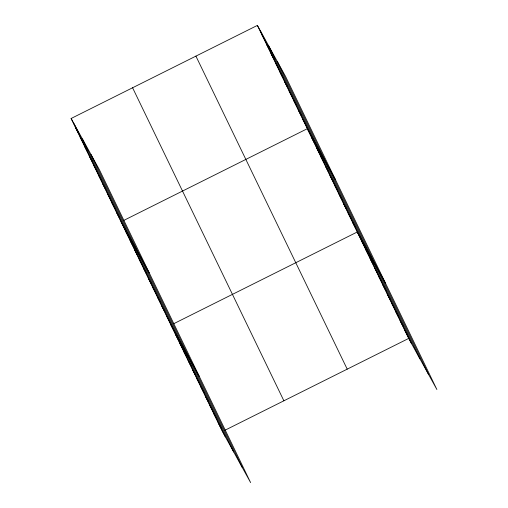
<?xml version="1.0" encoding="UTF-8"?>
<svg xmlns="http://www.w3.org/2000/svg" width="508" height="508" viewBox="0 0 508 508"><rect width="100%" height="100%" fill="white"/><g stroke="black" fill="none" stroke-linecap="round" stroke-linejoin="round"><path stroke-width="0.76" d="M71.114 118.485L99.314 169.57L250.615 482.6L222.415 431.514L71.114 118.485L257.385 25.4L285.585 76.486L436.886 389.515L408.686 338.43L257.385 25.4M123.774 220.415L307.315 128.702L335.515 179.788M173.704 323.717L357.245 232.004L385.445 283.089M224.46 430.492L408.686 338.43M261.925 34.792L264.858 40.1M266.465 44.183L269.392 49.486M271.005 53.575L273.933 58.877M275.546 62.967L278.473 68.269M280.079 72.352L283.013 77.66M284.62 81.744L287.547 87.052M289.16 91.135L292.087 96.444M293.7 100.527L296.628 105.835M298.24 109.918L301.168 115.227M302.774 119.31L305.708 124.619M311.855 138.093L314.782 143.396M316.395 147.485L319.322 152.787M320.929 156.877L323.863 162.179M325.469 166.262L328.403 171.571M330.01 175.654L332.937 180.962M334.55 185.045L337.477 190.354M339.09 194.437L342.017 199.746M343.624 203.829L346.558 209.137M348.164 213.22L351.091 218.529M352.704 222.612L355.632 227.914M361.531 240.868L364.458 246.177M365.817 249.739L368.745 255.048M370.103 258.61L373.031 263.919M374.39 267.481L377.317 272.783M378.676 276.346L381.603 281.654M382.962 285.217L385.89 290.525M387.248 294.088L390.176 299.39M391.535 302.959L394.468 308.261M395.821 311.823L398.755 317.132M400.107 320.694L403.041 326.003M404.393 329.565L407.327 334.867M75.654 127.876L78.588 133.179M80.194 137.262L83.122 142.57M84.734 146.653L87.662 151.962M89.275 156.045L92.202 161.353M93.809 165.437L96.742 170.745M98.349 174.828L101.276 180.137M102.889 184.22L105.816 189.528M107.429 193.611L110.357 198.914M111.963 203.003L114.897 208.305M116.503 212.395L119.437 217.697M121.044 221.78L149.244 272.866M125.584 231.172L128.511 236.48M130.124 240.563L133.052 245.872M134.658 249.955L137.592 255.264M139.198 259.347L142.126 264.655M143.739 268.738L146.666 274.047M148.279 278.13L151.206 283.439M152.819 287.522L155.746 292.824M157.353 296.913L160.287 302.216M161.893 306.305L164.821 311.607M166.434 315.69L169.361 320.999M170.974 325.082L199.174 376.168M175.26 333.953L178.187 339.261M179.546 342.824L182.474 348.126M183.833 351.695L186.76 356.997M188.119 360.559L191.046 365.868M192.405 369.43L195.332 374.739M196.691 378.301L199.619 383.603M200.977 387.166L203.905 392.474M205.264 396.037L208.197 401.345M209.55 404.908L212.484 410.216M213.836 413.779L216.77 419.081M218.123 422.643L221.056 427.952M277.247 61.379L428.542 374.409M268.656 45.815L419.951 358.845M260.318 30.709L411.613 343.738M195.917 56.115L347.212 369.151M132.588 87.763L283.883 400.799M90.976 154.457L242.272 467.493M82.385 138.894L233.68 451.93M74.047 123.787L225.342 436.823"/></g></svg>
